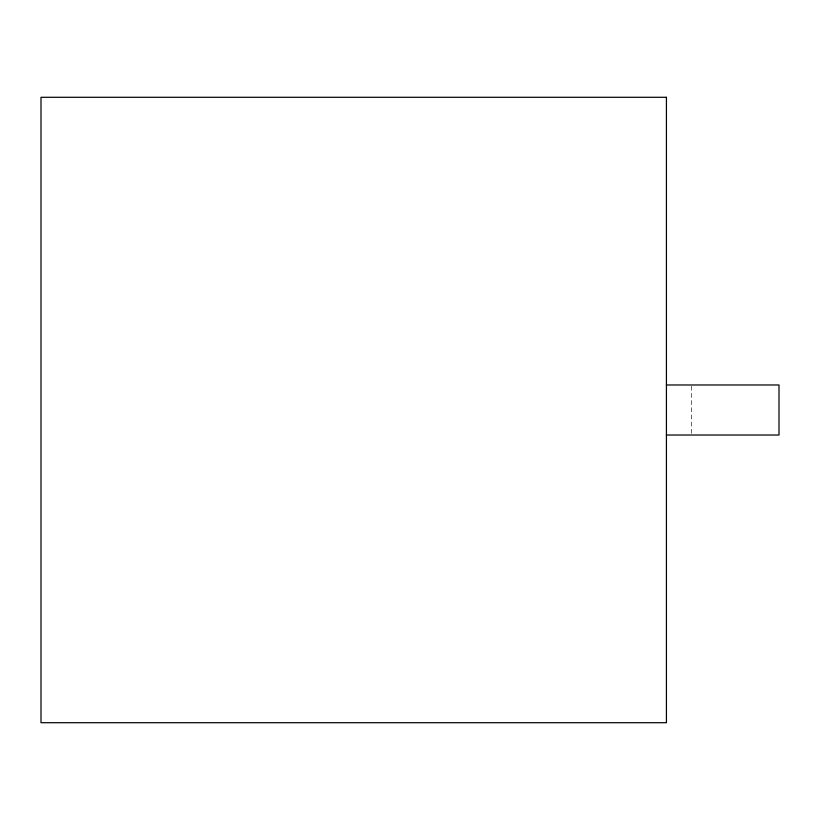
<?xml version="1.0" encoding="UTF-8"?>
<svg xmlns="http://www.w3.org/2000/svg" width="820" height="820" viewBox="0 0 820 820"><rect width="100%" height="100%" fill="white"/><g stroke="black" fill="none" stroke-linecap="round" stroke-linejoin="round"><path stroke-width="0.61" stroke-dasharray="4.1 3.07" d="M691.444 386.23L691.444 433.77"/><path stroke-width="1.23" d="M666.424 384.98L779 384.98L779 435.02L666.424 435.02M666.424 97.293L41 97.293L41 722.707L666.424 722.707L666.424 97.293"/></g></svg>
